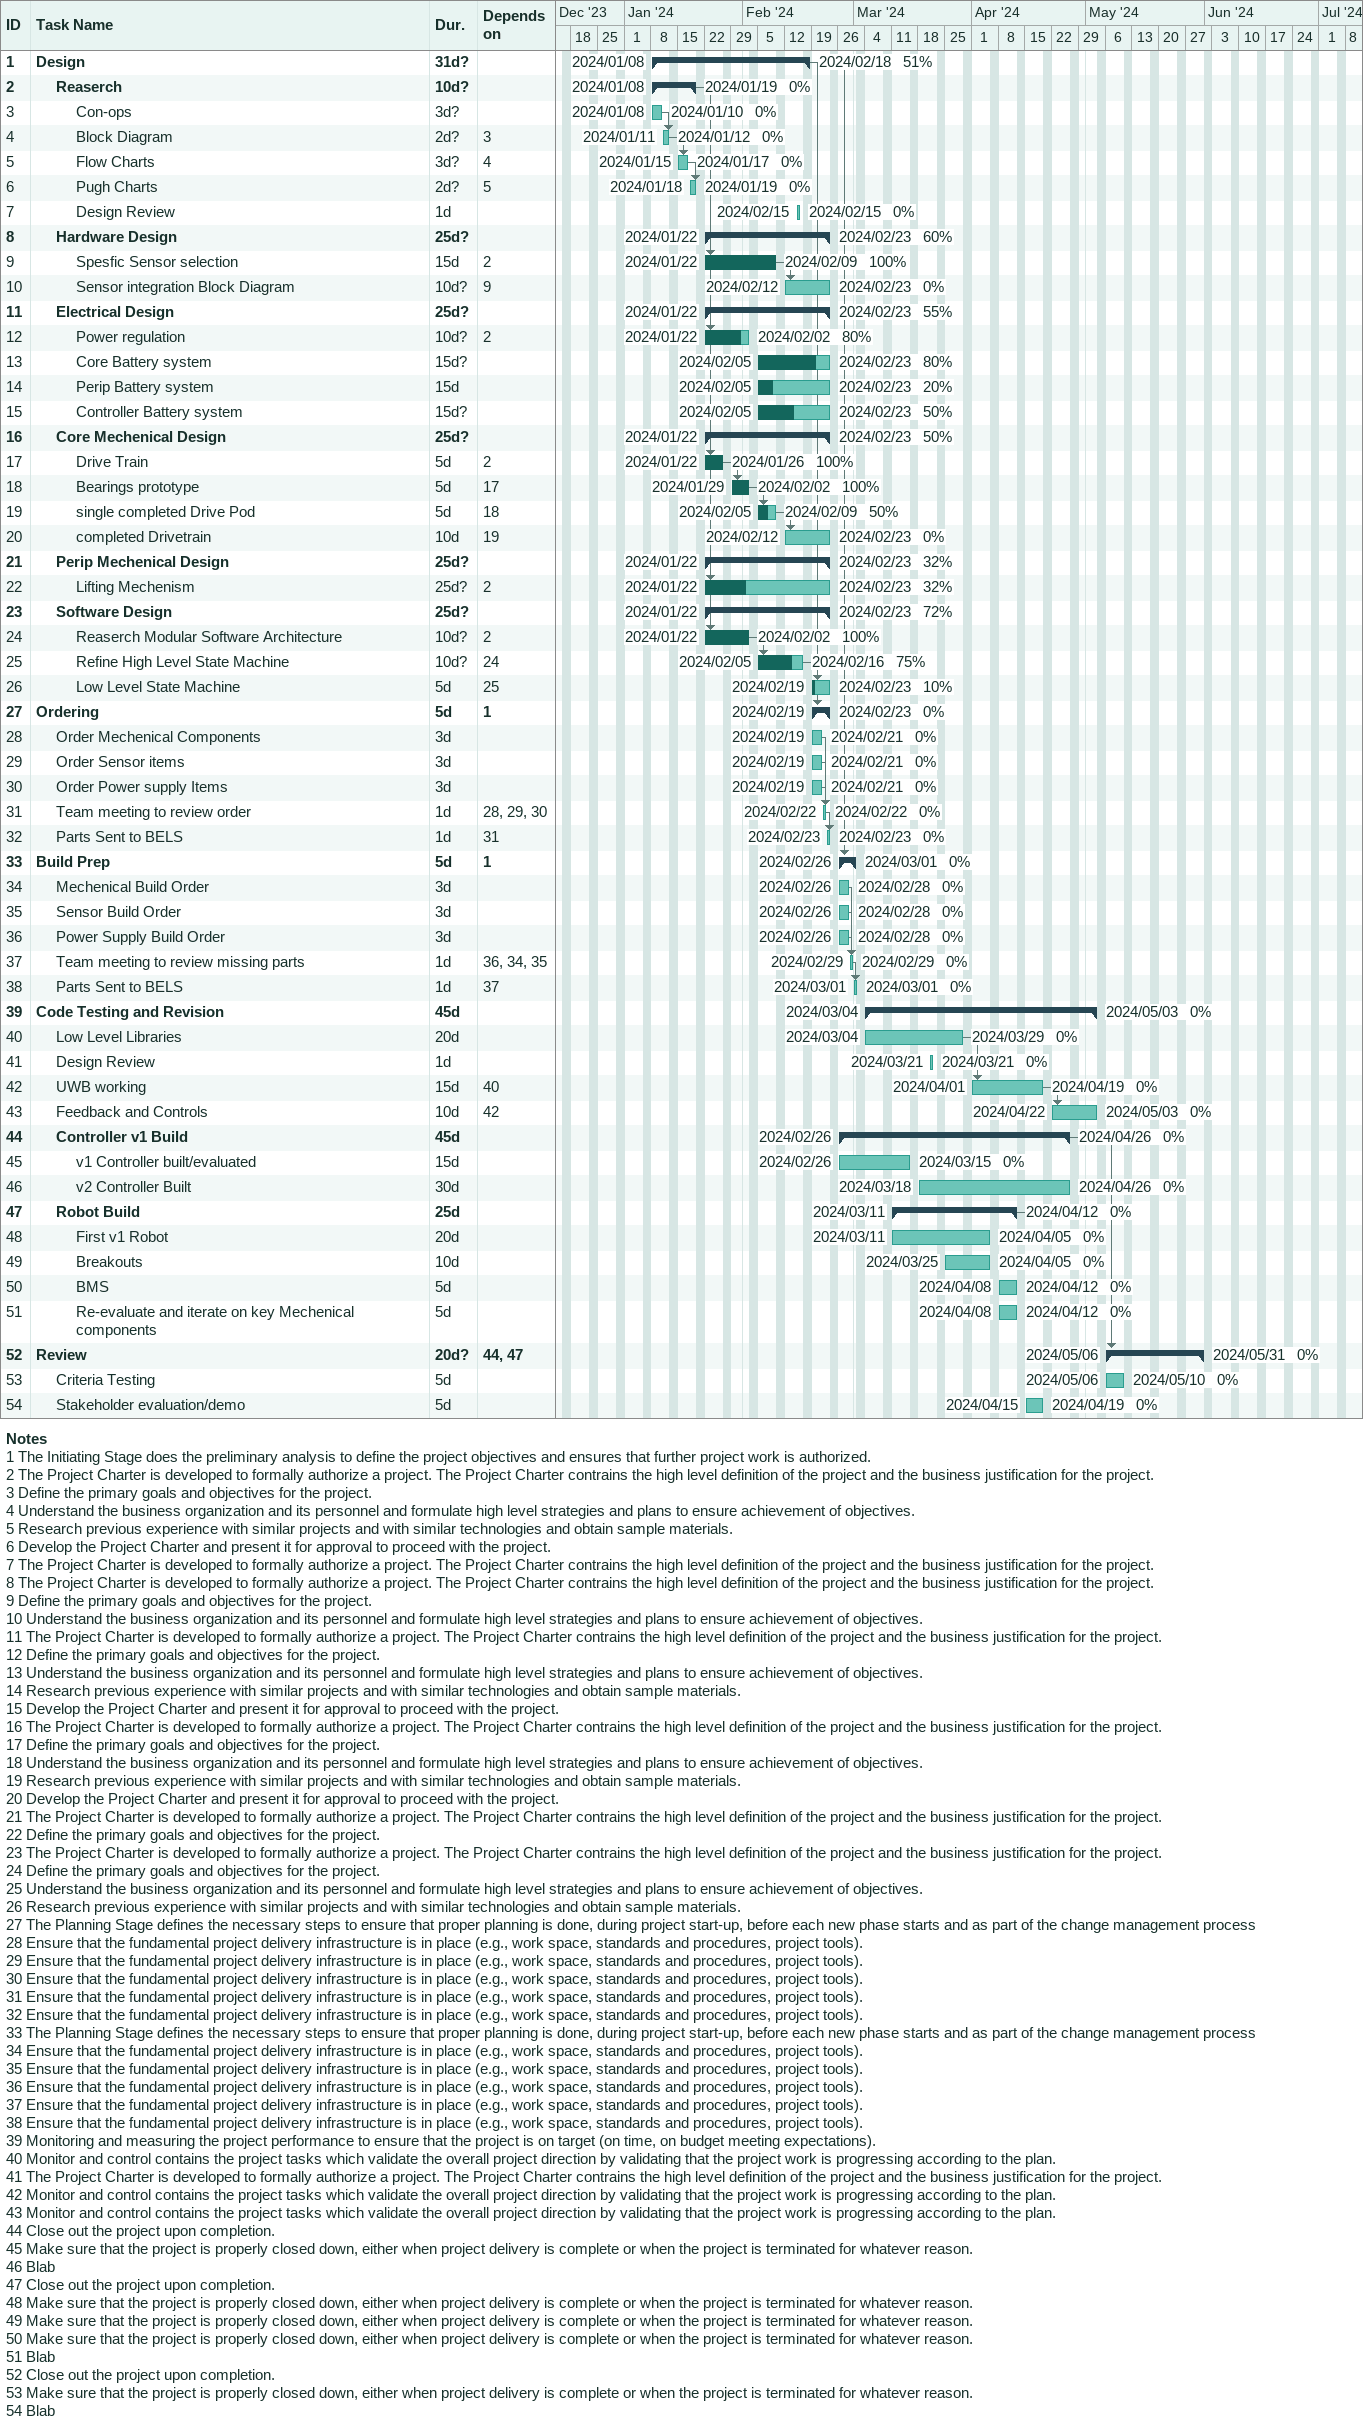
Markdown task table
| ID | Level | Task | Duration | Start | Finish | Predecessors | % complete |
|---|---|---|---|---|---|---|---|
| 1 | 1 | **Design** | 31d? | 2024-01-08 | 2024-02-18 |  | 51 |
| 2 | 2 | **Reaserch** | 10d? | 2024-01-08 | 2024-01-19 |  | 0 |
| 3 | 3 | Con-ops | 3d? | 2024-01-08 | 2024-01-10 |  | 0 |
| 4 | 3 | Block Diagram | 2d? | 2024-01-11 | 2024-01-12 | 3 | 0 |
| 5 | 3 | Flow Charts | 3d? | 2024-01-15 | 2024-01-17 | 4 | 0 |
| 6 | 3 | Pugh Charts | 2d? | 2024-01-18 | 2024-01-19 | 5 | 0 |
| 7 | 3 | Design Review | 1d | 2024-02-15 | 2024-02-15 |  | 0 |
| 8 | 2 | **Hardware Design** | 25d? | 2024-01-22 | 2024-02-23 |  | 60 |
| 9 | 3 | Spesfic Sensor selection | 15d | 2024-01-22 | 2024-02-09 | 2 | 100 |
| 10 | 3 | Sensor integration Block Diagram | 10d? | 2024-02-12 | 2024-02-23 | 9 | 0 |
| 11 | 2 | **Electrical Design** | 25d? | 2024-01-22 | 2024-02-23 |  | 55 |
| 12 | 3 | Power regulation | 10d? | 2024-01-22 | 2024-02-02 | 2 | 80 |
| 13 | 3 | Core Battery system | 15d? | 2024-02-05 | 2024-02-23 |  | 80 |
| 14 | 3 | Perip Battery system | 15d | 2024-02-05 | 2024-02-23 |  | 20 |
| 15 | 3 | Controller Battery system | 15d? | 2024-02-05 | 2024-02-23 |  | 50 |
| 16 | 2 | **Core Mechenical Design** | 25d? | 2024-01-22 | 2024-02-23 |  | 50 |
| 17 | 3 | Drive Train | 5d | 2024-01-22 | 2024-01-26 | 2 | 100 |
| 18 | 3 | Bearings prototype | 5d | 2024-01-29 | 2024-02-02 | 17 | 100 |
| 19 | 3 | single completed Drive Pod | 5d | 2024-02-05 | 2024-02-09 | 18 | 50 |
| 20 | 3 | completed Drivetrain | 10d | 2024-02-12 | 2024-02-23 | 19 | 0 |
| 21 | 2 | **Perip Mechenical Design** | 25d? | 2024-01-22 | 2024-02-23 |  | 32 |
| 22 | 3 | Lifting Mechenism | 25d? | 2024-01-22 | 2024-02-23 | 2 | 32 |
| 23 | 2 | **Software Design** | 25d? | 2024-01-22 | 2024-02-23 |  | 72 |
| 24 | 3 | Reaserch Modular Software Architecture | 10d? | 2024-01-22 | 2024-02-02 | 2 | 100 |
| 25 | 3 | Refine High Level State Machine | 10d? | 2024-02-05 | 2024-02-16 | 24 | 75 |
| 26 | 3 | Low Level State Machine | 5d | 2024-02-19 | 2024-02-23 | 25 | 10 |
| 27 | 1 | **Ordering** | 5d | 2024-02-19 | 2024-02-23 | 1 | 0 |
| 28 | 2 | Order Mechenical Components | 3d | 2024-02-19 | 2024-02-21 |  | 0 |
| 29 | 2 | Order Sensor items | 3d | 2024-02-19 | 2024-02-21 |  | 0 |
| 30 | 2 | Order Power supply Items | 3d | 2024-02-19 | 2024-02-21 |  | 0 |
| 31 | 2 | Team meeting to review order | 1d | 2024-02-22 | 2024-02-22 | 28, 29, 30 | 0 |
| 32 | 2 | Parts Sent to BELS | 1d | 2024-02-23 | 2024-02-23 | 31 | 0 |
| 33 | 1 | **Build Prep** | 5d | 2024-02-26 | 2024-03-01 | 1 | 0 |
| 34 | 2 | Mechenical Build Order | 3d | 2024-02-26 | 2024-02-28 |  | 0 |
| 35 | 2 | Sensor Build Order | 3d | 2024-02-26 | 2024-02-28 |  | 0 |
| 36 | 2 | Power Supply Build Order | 3d | 2024-02-26 | 2024-02-28 |  | 0 |
| 37 | 2 | Team meeting to review missing parts | 1d | 2024-02-29 | 2024-02-29 | 36, 34, 35 | 0 |
| 38 | 2 | Parts Sent to BELS | 1d | 2024-03-01 | 2024-03-01 | 37 | 0 |
| 39 | 1 | **Code Testing and Revision** | 45d | 2024-03-04 | 2024-05-03 |  | 0 |
| 40 | 2 | Low Level Libraries | 20d | 2024-03-04 | 2024-03-29 |  | 0 |
| 41 | 2 | Design Review | 1d | 2024-03-21 | 2024-03-21 |  | 0 |
| 42 | 2 | UWB working | 15d | 2024-04-01 | 2024-04-19 | 40 | 0 |
| 43 | 2 | Feedback and Controls | 10d | 2024-04-22 | 2024-05-03 | 42 | 0 |
| 44 | 2 | **Controller v1 Build** | 45d | 2024-02-26 | 2024-04-26 |  | 0 |
| 45 | 3 | v1 Controller built/evaluated | 15d | 2024-02-26 | 2024-03-15 |  | 0 |
| 46 | 3 | v2 Controller Built | 30d | 2024-03-18 | 2024-04-26 |  | 0 |
| 47 | 2 | **Robot Build** | 25d | 2024-03-11 | 2024-04-12 |  | 0 |
| 48 | 3 | First v1 Robot | 20d | 2024-03-11 | 2024-04-05 |  | 0 |
| 49 | 3 | Breakouts | 10d | 2024-03-25 | 2024-04-05 |  | 0 |
| 50 | 3 | BMS | 5d | 2024-04-08 | 2024-04-12 |  | 0 |
| 51 | 3 | Re-evaluate and iterate on key Mechenical components | 5d | 2024-04-08 | 2024-04-12 |  | 0 |
| 52 | 1 | **Review** | 20d? | 2024-05-06 | 2024-05-31 | 44, 47 | 0 |
| 53 | 2 | Criteria Testing | 5d | 2024-05-06 | 2024-05-10 |  | 0 |
| 54 | 2 | Stakeholder evaluation/demo | 5d | 2024-04-15 | 2024-04-19 |  | 0 |

Notes
- 1: The Initiating Stage does the preliminary analysis to define the project objectives and ensures that further project work is authorized.
- 2: The Project Charter is developed to formally authorize a project. The Project Charter contrains the high level definition of the project and the business justification for the project.
- 3: Define the primary goals and objectives for the project.
- 4: Understand the business organization and its personnel and formulate high level strategies and plans to ensure achievement of objectives.
- 5: Research previous experience with similar projects and with similar technologies and obtain sample materials.
- 6: Develop the Project Charter and present it for approval to proceed with the project.
- 7: The Project Charter is developed to formally authorize a project. The Project Charter contrains the high level definition of the project and the business justification for the project.
- 8: The Project Charter is developed to formally authorize a project. The Project Charter contrains the high level definition of the project and the business justification for the project.
- 9: Define the primary goals and objectives for the project.
- 10: Understand the business organization and its personnel and formulate high level strategies and plans to ensure achievement of objectives.
- 11: The Project Charter is developed to formally authorize a project. The Project Charter contrains the high level definition of the project and the business justification for the project.
- 12: Define the primary goals and objectives for the project.
- 13: Understand the business organization and its personnel and formulate high level strategies and plans to ensure achievement of objectives.
- 14: Research previous experience with similar projects and with similar technologies and obtain sample materials.
- 15: Develop the Project Charter and present it for approval to proceed with the project.
- 16: The Project Charter is developed to formally authorize a project. The Project Charter contrains the high level definition of the project and the business justification for the project.
- 17: Define the primary goals and objectives for the project.
- 18: Understand the business organization and its personnel and formulate high level strategies and plans to ensure achievement of objectives.
- 19: Research previous experience with similar projects and with similar technologies and obtain sample materials.
- 20: Develop the Project Charter and present it for approval to proceed with the project.
- 21: The Project Charter is developed to formally authorize a project. The Project Charter contrains the high level definition of the project and the business justification for the project.
- 22: Define the primary goals and objectives for the project.
- 23: The Project Charter is developed to formally authorize a project. The Project Charter contrains the high level definition of the project and the business justification for the project.
- 24: Define the primary goals and objectives for the project.
- 25: Understand the business organization and its personnel and formulate high level strategies and plans to ensure achievement of objectives.
- 26: Research previous experience with similar projects and with similar technologies and obtain sample materials.
- 27: The Planning Stage defines the necessary steps to ensure that proper planning is done, during project start-up, before each new phase starts and as part of the change management process
- 28: Ensure that the fundamental project delivery infrastructure is in place (e.g., work space, standards and procedures, project tools).
- 29: Ensure that the fundamental project delivery infrastructure is in place (e.g., work space, standards and procedures, project tools).
- 30: Ensure that the fundamental project delivery infrastructure is in place (e.g., work space, standards and procedures, project tools).
- 31: Ensure that the fundamental project delivery infrastructure is in place (e.g., work space, standards and procedures, project tools).
- 32: Ensure that the fundamental project delivery infrastructure is in place (e.g., work space, standards and procedures, project tools).
- 33: The Planning Stage defines the necessary steps to ensure that proper planning is done, during project start-up, before each new phase starts and as part of the change management process
- 34: Ensure that the fundamental project delivery infrastructure is in place (e.g., work space, standards and procedures, project tools).
- 35: Ensure that the fundamental project delivery infrastructure is in place (e.g., work space, standards and procedures, project tools).
- 36: Ensure that the fundamental project delivery infrastructure is in place (e.g., work space, standards and procedures, project tools).
- 37: Ensure that the fundamental project delivery infrastructure is in place (e.g., work space, standards and procedures, project tools).
- 38: Ensure that the fundamental project delivery infrastructure is in place (e.g., work space, standards and procedures, project tools).
- 39: Monitoring and measuring the project performance to ensure that the project is on target (on time, on budget meeting expectations).
- 40: Monitor and control contains the project tasks which validate the overall project direction by validating that the project work is progressing according to the plan.
- 41: The Project Charter is developed to formally authorize a project. The Project Charter contrains the high level definition of the project and the business justification for the project.
- 42: Monitor and control contains the project tasks which validate the overall project direction by validating that the project work is progressing according to the plan.
- 43: Monitor and control contains the project tasks which validate the overall project direction by validating that the project work is progressing according to the plan.
- 44: Close out the project upon completion.
- 45: Make sure that the project is properly closed down, either when project delivery is complete or when the project is terminated for whatever reason.
- 46: Blab
- 47: Close out the project upon completion.
- 48: Make sure that the project is properly closed down, either when project delivery is complete or when the project is terminated for whatever reason.
- 49: Make sure that the project is properly closed down, either when project delivery is complete or when the project is terminated for whatever reason.
- 50: Make sure that the project is properly closed down, either when project delivery is complete or when the project is terminated for whatever reason.
- 51: Blab
- 52: Close out the project upon completion.
- 53: Make sure that the project is properly closed down, either when project delivery is complete or when the project is terminated for whatever reason.
- 54: Blab
